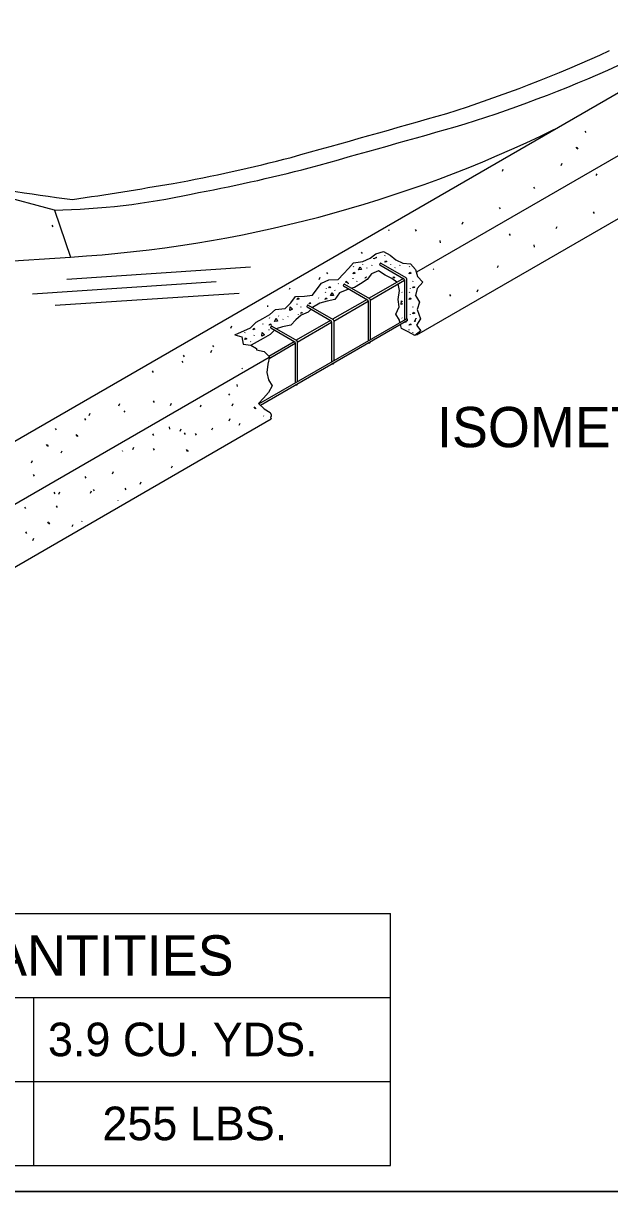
# Model space of a CAD drawing. Extents: x 1007 to 1035.5, y 1000.5 to 1021.5.
# Drawn here: x 1028.11 to 1031.6, y 1000.5 to 1007.45 of the extents above; entities that cross this region are included whole.
import ezdxf

# ---------------------------------------------------------------- set-up
doc = ezdxf.new("R2010")
doc.units = 0
for name, color, linetype in [('Level 1', 7, 'Continuous'), ('Level 10', 7, 'Continuous'), ('Level 11', 7, 'Continuous')]:
    doc.layers.add(name, color=color, linetype=linetype)

msp = doc.modelspace()

# ---------------------------------------------------------------- linework, layer by layer
at = {"layer": 'Level 1'}
for p, q in [((1026.56, 1004.1004), (1033.9212, 1008.3504)), ((1030.4565, 1005.9751), (1032.8387, 1007.3504)), ((1030.4565, 1005.6), (1032.7983, 1006.952)), ((1031.4572, 1006.8134), (1031.4631, 1006.8045)), ((1031.4045, 1006.7182), (1031.4104, 1006.7093)), ((1031.4104, 1006.7148), (1031.4163, 1006.7059)), ((1031.3172, 1006.6084), (1031.3231, 1006.6218)), ((1030.9664, 1006.5744), (1030.9717, 1006.5863)), ((1031.5256, 1006.5483), (1031.53, 1006.5583)), ((1028.2989, 1006.3434), (1027.6377, 1006.5206)), ((1031.1514, 1006.4797), (1031.1573, 1006.4708)), ((1028.2989, 1006.3434), (1028.3953, 1006.0636)), ((1030.9468, 1006.3586), (1030.9527, 1006.3497)), ((1030.7267, 1006.2592), (1030.7326, 1006.2725)), ((1031.5059, 1006.3325), (1031.5118, 1006.3236)), ((1028.2848, 1006.253), (1028.2907, 1006.2441)), ((1030.2903, 1006.2215), (1030.2929, 1006.2273)), ((1030.448, 1006.2272), (1030.4539, 1006.2183)), ((1031.0072, 1006.2011), (1031.0131, 1006.1923)), ((1031.2858, 1006.2331), (1031.2918, 1006.2464)), ((1030.5945, 1006.1613), (1030.596, 1006.148)), ((1031.1537, 1006.1353), (1031.1552, 1006.1219)), ((1027.3015, 1005.9911), (1028.3958, 1006.0638)), ((1030.1246, 1006.0928), (1030.1305, 1006.0838)), ((1030.266, 1006.0714), (1030.2675, 1006.0748)), ((1028.3726, 1005.9326), (1029.4668, 1006.0053)), ((1030.0803, 1006.0057), (1030.0818, 1006.009)), ((1030.133, 1006.0206), (1030.1344, 1006.0184)), ((1030.1593, 1005.9972), (1030.1608, 1006.0005)), ((1030.1893, 1006.0133), (1030.1908, 1006.0167)), ((1030.237, 1006.0168), (1030.3796, 1005.9344)), ((1030.243, 1006.0272), (1030.3918, 1005.9413)), ((1030.2997, 1006.0206), (1030.3011, 1006.0184)), ((1030.3266, 1005.9986), (1030.3274, 1006.0005)), ((1030.3559, 1006.0133), (1030.3574, 1006.0167)), ((1030.4137, 1006.0057), (1030.4152, 1006.009)), ((1030.5514, 1005.9922), (1030.5517, 1005.9918)), ((1030.5541, 1005.9938), (1030.5576, 1005.9885)), ((1030.9365, 1006.0008), (1030.9424, 1006.0141)), ((1029.8754, 1005.9308), (1029.8813, 1005.9442)), ((1029.9199, 1005.9716), (1029.9258, 1005.9628)), ((1030.0763, 1005.9379), (1030.0767, 1005.9347)), ((1030.3768, 1005.9361), (1030.1723, 1005.818)), ((1030.1783, 1005.8076), (1030.383, 1005.9258)), ((1030.383, 1005.9286), (1030.383, 1005.6896)), ((1030.3948, 1005.9357), (1030.3948, 1005.9317)), ((1030.3948, 1005.9317), (1030.3948, 1005.6964)), ((1028.1681, 1005.8449), (1029.2623, 1005.9177)), ((1029.6998, 1005.8723), (1029.7035, 1005.8806)), ((1029.9137, 1005.8525), (1029.9152, 1005.8558)), ((1029.9165, 1005.8769), (1029.9179, 1005.8747)), ((1029.9663, 1005.8675), (1029.9678, 1005.8653)), ((1029.9889, 1005.9032), (1029.9904, 1005.9065)), ((1030.0205, 1005.8918), (1030.1631, 1005.8094)), ((1030.0265, 1005.9022), (1030.1753, 1005.8163)), ((1030.0993, 1005.9183), (1030.1008, 1005.9217)), ((1030.3685, 1005.8553), (1030.3699, 1005.853)), ((1030.4137, 1005.8525), (1030.4152, 1005.8558)), ((1030.4165, 1005.8769), (1030.4179, 1005.8747)), ((1030.4327, 1005.9183), (1030.4342, 1005.9217)), ((1030.8166, 1005.857), (1030.8225, 1005.8703)), ((1028.3044, 1005.7768), (1029.3987, 1005.8495)), ((1029.7429, 1005.7848), (1029.7433, 1005.7815)), ((1029.8723, 1005.8203), (1029.8737, 1005.8181)), ((1030.1603, 1005.8111), (1029.9558, 1005.693)), ((1029.9618, 1005.6826), (1030.1663, 1005.8006)), ((1030.1663, 1005.8037), (1030.1663, 1005.5644)), ((1030.1783, 1005.8107), (1030.1783, 1005.8067)), ((1030.1783, 1005.8067), (1030.1783, 1005.5714)), ((1030.6509, 1005.8397), (1030.6568, 1005.8308)), ((1029.5678, 1005.7743), (1029.5686, 1005.7668)), ((1029.633, 1005.7143), (1029.6344, 1005.7121)), ((1029.7498, 1005.7238), (1029.7513, 1005.7215)), ((1029.766, 1005.7652), (1029.7675, 1005.7685)), ((1029.804, 1005.7668), (1029.9466, 1005.6844)), ((1029.81, 1005.7772), (1029.9588, 1005.6913)), ((1030.4165, 1005.7238), (1030.4179, 1005.7215)), ((1030.4327, 1005.7652), (1030.4342, 1005.7685)), ((1029.3505, 1005.6398), (1029.3564, 1005.6532)), ((1029.5171, 1005.1896), (1030.3948, 1005.6964)), ((1030.4011, 1005.6861), (1029.5258, 1005.1808)), ((1029.5389, 1005.6672), (1029.5403, 1005.6649)), ((1029.5803, 1005.6993), (1029.5818, 1005.7027)), ((1029.5935, 1005.6522), (1029.7423, 1005.5663)), ((1029.6593, 1005.6908), (1029.6608, 1005.6942)), ((1029.6893, 1005.7071), (1029.6908, 1005.7104)), ((1029.9438, 1005.6861), (1029.7393, 1005.568)), ((1029.7453, 1005.5576), (1029.9498, 1005.6756)), ((1029.9498, 1005.6787), (1029.9498, 1005.4394)), ((1029.9618, 1005.6857), (1029.9618, 1005.6817)), ((1029.9618, 1005.6817), (1029.9618, 1005.4464)), ((1030.3685, 1005.7021), (1030.3699, 1005.6998)), ((1030.3948, 1005.6825), (1030.3948, 1005.6804)), ((1029.4327, 1005.6121), (1029.4342, 1005.6154)), ((1029.4889, 1005.5968), (1029.4904, 1005.6002)), ((1029.5763, 1005.6317), (1029.5767, 1005.6283)), ((1029.5875, 1005.6418), (1029.7301, 1005.5594)), ((1030.4096, 1005.6317), (1030.41, 1005.6283)), ((1030.4327, 1005.6121), (1030.4342, 1005.6154)), ((1029.2307, 1005.4961), (1029.2366, 1005.5094)), ((1029.2406, 1005.5374), (1029.2465, 1005.5285)), ((1029.4663, 1005.5612), (1029.4678, 1005.559)), ((1029.5749, 1005.4731), (1029.7273, 1005.5611)), ((1029.5771, 1005.4605), (1029.7333, 1005.5506)), ((1029.7333, 1005.5537), (1029.7333, 1005.3144)), ((1029.7453, 1005.5607), (1029.7453, 1005.5567)), ((1029.7453, 1005.5567), (1029.7453, 1005.3214)), ((1030.1783, 1005.5575), (1030.1783, 1005.5554)), ((1027.8571, 1004.4743), (1029.5787, 1005.4683)), ((1029.0572, 1005.444), (1029.0631, 1005.4351)), ((1029.065, 1005.4788), (1029.0709, 1005.4699)), ((1028.8816, 1005.3854), (1028.8875, 1005.3765)), ((1029.4157, 1005.4014), (1029.4185, 1005.3972)), ((1029.9618, 1005.4324), (1029.9618, 1005.4304)), ((1029.3857, 1005.3058), (1029.3872, 1005.2927)), ((1029.7453, 1005.3075), (1029.7453, 1005.3054)), ((1029.3348, 1005.2495), (1029.3407, 1005.2407)), ((1028.6825, 1005.1788), (1028.6884, 1005.1921)), ((1028.8878, 1005.2074), (1028.8938, 1005.1986)), ((1028.9909, 1005.1808), (1028.9968, 1005.1942)), ((1029.1684, 1005.1714), (1029.1738, 1005.1833)), ((1029.357, 1005.1779), (1029.3629, 1005.1913)), ((1029.4867, 1005.1714), (1029.4926, 1005.1626)), ((1029.4926, 1005.1681), (1029.4985, 1005.1592)), ((1027.8572, 1004.0993), (1029.5904, 1005.1)), ((1028.4791, 1005.1023), (1028.485, 1005.0934)), ((1028.5069, 1005.1202), (1028.5128, 1005.1335)), ((1028.7123, 1005.1488), (1028.7182, 1005.14)), ((1029.3397, 1005.0894), (1029.3456, 1005.1028)), ((1029.545, 1005.1182), (1029.546, 1005.1166)), ((1028.3035, 1005.0438), (1028.3094, 1005.0348)), ((1028.8588, 1005.083), (1028.8588, 1005.0825)), ((1028.9826, 1005.0523), (1028.9841, 1005.039)), ((1029.0486, 1005.0277), (1029.0545, 1005.041)), ((1029.2372, 1005.0342), (1029.2431, 1005.0475)), ((1029.3993, 1005.0618), (1029.4053, 1005.0751)), ((1028.2508, 1004.9485), (1028.2568, 1004.9396)), ((1028.4264, 1005.0071), (1028.4323, 1004.9982)), ((1028.4323, 1005.0038), (1028.4383, 1004.9948)), ((1028.8829, 1005.0104), (1028.8888, 1005.0015)), ((1029.0715, 1005.0169), (1029.0774, 1005.008)), ((1029.1363, 1005.013), (1029.1422, 1005.0042)), ((1028.2568, 1004.9452), (1028.2627, 1004.9363)), ((1028.3391, 1004.8973), (1028.345, 1004.9107)), ((1028.7032, 1004.9114), (1028.7054, 1004.9081)), ((1028.7653, 1004.9178), (1028.7713, 1004.9311)), ((1028.8881, 1004.9235), (1028.894, 1004.9146)), ((1029.0836, 1004.9178), (1029.0895, 1004.9089)), ((1029.0895, 1004.9144), (1029.0954, 1004.9055)), ((1028.1635, 1004.8388), (1028.1694, 1004.8521)), ((1028.9963, 1004.8081), (1029.0022, 1004.8214)), ((1028.1733, 1004.7686), (1028.1793, 1004.7598)), ((1028.4798, 1004.7568), (1028.4858, 1004.7478)), ((1028.6455, 1004.774), (1028.6514, 1004.7873)), ((1028.5134, 1004.6583), (1028.5193, 1004.6716)), ((1028.5302, 1004.6804), (1028.5361, 1004.6716)), ((1028.7188, 1004.6869), (1028.7247, 1004.6781)), ((1028.8088, 1004.7124), (1028.8148, 1004.7258)), ((1028.2964, 1004.6633), (1028.3023, 1004.6544)), ((1028.3248, 1004.6518), (1028.3308, 1004.6651)), ((1028.6767, 1004.6146), (1028.6769, 1004.6126)), ((1028.1214, 1004.5753), (1028.1273, 1004.5664)), ((1028.31, 1004.5818), (1028.3159, 1004.5729)), ((1028.2573, 1004.4866), (1028.2633, 1004.4777)), ((1028.2633, 1004.4833), (1028.2692, 1004.4743)), ((1028.4058, 1004.4588), (1028.4117, 1004.4721)), ((1028.4633, 1004.4887), (1028.4654, 1004.4934)), ((1028.1271, 1004.4268), (1028.133, 1004.4179)), ((1028.17, 1004.3768), (1028.1759, 1004.3902)), ((1025.3476, 1002.1561), (1030.2997, 1002.1561)), ((1030.2997, 1000.6561), (1030.2997, 1002.1561)), ((1025.3476, 1001.6561), (1030.2997, 1001.6561)), ((1028.176, 1001.1561), (1028.176, 1001.6561)), ((1025.3476, 1001.1561), (1030.2997, 1001.1561)), ((1028.176, 1000.6561), (1028.176, 1001.1561)), ((1025.3476, 1000.6561), (1030.2997, 1000.6561))]:
    msp.add_line(p, q, dxfattribs=at)
for points in [[(1029.3739, 1005.6001), (1029.4657, 1005.6418), (1029.4997, 1005.6757), (1029.5393, 1005.6983), (1029.5817, 1005.721), (1029.6156, 1005.7521), (1029.6722, 1005.7578), (1029.7061, 1005.7917), (1029.7343, 1005.8285), (1029.7881, 1005.8313), (1029.8362, 1005.837), (1029.8644, 1005.8738), (1029.8899, 1005.9078), (1029.9323, 1005.9275), (1029.9889, 1005.9303), (1030.02, 1005.9643), (1030.0511, 1005.9954), (1030.0794, 1006.0294), (1030.1359, 1006.0379), (1030.1783, 1006.0577), (1030.2123, 1006.0832), (1030.2576, 1006.0973), (1030.2972, 1006.0747), (1030.3311, 1006.0463), (1030.3735, 1006.0266), (1030.4188, 1006.0238), (1030.4498, 1005.9898), (1030.4612, 1005.9473), (1030.4923, 1005.9134), (1030.4583, 1005.8766), (1030.4498, 1005.8342), (1030.4725, 1005.7945), (1030.4583, 1005.7521), (1030.4782, 1005.6955), (1030.4555, 1005.6588), (1030.481, 1005.6248), (1030.4443, 1005.5965), (1030.4046, 1005.6191), (1030.365, 1005.6389), (1030.3596, 1005.6622)], [(1030.213, 1006.0638), (1030.2168, 1006.0599), (1030.201, 1006.0526)], [(1030.1093, 1005.9872), (1030.1193, 1006.006), (1030.1271, 1005.9886), (1030.1098, 1005.9872)], [(1030.2006, 1006.0525), (1030.2013, 1006.0573)], [(1030.2668, 1006.0326), (1030.2712, 1006.0418), (1030.2786, 1006.0363), (1030.2668, 1006.0326)], [(1030.3377, 1005.9135), (1030.3085, 1005.936), (1030.2688, 1005.9558), (1030.2293, 1005.9813), (1030.1868, 1005.9643), (1030.1614, 1005.9303), (1030.1218, 1005.9049), (1030.0851, 1005.8823), (1030.0695, 1005.8774)], [(1030.0778, 1005.9638), (1030.0822, 1005.9731), (1030.0896, 1005.9675), (1030.0778, 1005.9638)], [(1030.1485, 1005.9378), (1030.1528, 1005.9467), (1030.1568, 1005.9436)], [(1030.3165, 1005.9406), (1030.3194, 1005.9467), (1030.3268, 1005.9411), (1030.3196, 1005.9388)], [(1030.4111, 1005.9638), (1030.4155, 1005.9731), (1030.4229, 1005.9675), (1030.4111, 1005.9638)], [(1030.0538, 1005.8725), (1030.0398, 1005.8681), (1029.9973, 1005.8511), (1029.9691, 1005.8115), (1029.9238, 1005.8002), (1029.8786, 1005.7888), (1029.8356, 1005.7624)], [(1029.9334, 1005.8795), (1029.9378, 1005.8888), (1029.9453, 1005.8832), (1029.9334, 1005.8795)], [(1029.9427, 1005.834), (1029.9527, 1005.8528), (1029.9604, 1005.8355), (1029.9431, 1005.834)], [(1030.0354, 1005.9098), (1030.0369, 1005.9205), (1030.0502, 1005.9068), (1030.0438, 1005.9038)], [(1030.3567, 1005.6744), (1030.3538, 1005.687), (1030.3311, 1005.7238), (1030.3509, 1005.7663), (1030.3453, 1005.8115), (1030.3538, 1005.8653), (1030.3459, 1005.9043)], [(1030.4334, 1005.8795), (1030.4378, 1005.8888), (1030.4447, 1005.8836)], [(1030.4442, 1005.8828), (1030.4334, 1005.8795)], [(1029.7444, 1005.8107), (1029.7488, 1005.8199), (1029.7563, 1005.8144), (1029.7444, 1005.8107)], [(1029.8152, 1005.7848), (1029.8194, 1005.7935), (1029.8268, 1005.7879), (1029.8157, 1005.7845)], [(1029.9113, 1005.8112), (1029.9155, 1005.8199), (1029.9223, 1005.8149)], [(1030.3635, 1005.7811), (1030.3665, 1005.8023), (1030.3721, 1005.7965)], [(1030.3719, 1005.785), (1030.3639, 1005.7813)], [(1030.4111, 1005.8107), (1030.4155, 1005.8199), (1030.4229, 1005.8144), (1030.4111, 1005.8107)], [(1030.4427, 1005.834), (1030.4433, 1005.8353)], [(1030.4437, 1005.8341), (1030.4431, 1005.834)], [(1029.8283, 1005.7527), (1029.8108, 1005.7351), (1029.7683, 1005.7182), (1029.7372, 1005.6898), (1029.7061, 1005.6588), (1029.658, 1005.6474), (1029.6196, 1005.6372)], [(1029.7006, 1005.7462), (1029.7036, 1005.7673), (1029.7168, 1005.7537), (1029.701, 1005.7463)], [(1029.7668, 1005.7266), (1029.7712, 1005.7356), (1029.7758, 1005.7321)], [(1030.4334, 1005.7263), (1030.4378, 1005.7356), (1030.4453, 1005.73), (1030.4334, 1005.7263)], [(1029.5778, 1005.6576), (1029.5822, 1005.6668), (1029.5894, 1005.6613)], [(1029.5889, 1005.6611), (1029.5778, 1005.6576)], [(1029.589, 1005.6611), (1029.5889, 1005.6611)], [(1029.6093, 1005.6808), (1029.6193, 1005.6998), (1029.6271, 1005.6823), (1029.6098, 1005.6808)], [(1030.4111, 1005.6576), (1030.4155, 1005.6668), (1030.4229, 1005.6613), (1030.4111, 1005.6576)], [(1030.4427, 1005.6808), (1030.4527, 1005.6998), (1030.4539, 1005.697)], [(1030.4509, 1005.6815), (1030.4431, 1005.6808)], [(1029.3739, 1005.6001), (1029.4148, 1005.588), (1029.4233, 1005.5455), (1029.4685, 1005.5398), (1029.5025, 1005.519)], [(1029.4334, 1005.5732), (1029.4378, 1005.5824), (1029.4453, 1005.5769), (1029.4334, 1005.5732)], [(1029.6093, 1005.6292), (1029.5845, 1005.6021), (1029.5421, 1005.5795), (1029.4706, 1005.5386)], [(1029.4816, 1005.6311), (1029.4861, 1005.6403), (1029.4934, 1005.6348), (1029.4816, 1005.6311)], [(1029.5339, 1005.5931), (1029.5369, 1005.6142), (1029.5502, 1005.6005), (1029.5343, 1005.5932)], [(1029.5025, 1005.519), (1029.5025, 1005.5116), (1029.5478, 1005.5003), (1029.5788, 1005.4692), (1029.5703, 1005.4267), (1029.5647, 1005.3758), (1029.5732, 1005.3333), (1029.5958, 1005.2965), (1029.5732, 1005.2569), (1029.5449, 1005.223), (1029.5138, 1005.1918), (1029.5478, 1005.1607), (1029.5845, 1005.1381), (1029.589, 1005.1244)], [(1029.589, 1005.1244), (1029.5906, 1005.1152), (1029.5863, 1005.1104), (1029.5904, 1005.1)]]:
    msp.add_lwpolyline(points, dxfattribs=at)
for centre, radius, start, end in [((1028.1595, 1014.7827), 8.2446, 287.47677, 294.70169), ((1028.2677, 1014.7202), 8.2446, 287.47677, 294.70169), ((998.0002, 1120.8002), 118.4654, 285.524872, 285.990808), ((998.1085, 1120.7377), 118.4654, 285.524872, 285.990808), ((1027.9282, 1013.6781), 7.6286, 273.51397, 296.04285), ((1027.2049, 1016.2908), 9.9537, 280.42229, 284.56662), ((1027.3131, 1016.2283), 9.9537, 280.42229, 284.56662), ((1031.6464, 1030.7748), 24.5833, 260.61496, 262.42835), ((1022.2011, 1047.239), 41.3021, 278.64206, 279.48262), ((1028.2285, 1010.471), 4.1282, 270.97739, 282.38295), ((1030.2445, 1006.0193), 0.00903, 119.95867, 180), ((1030.2385, 1006.0193), 0.003, 180, 246.31922), ((1030.2415, 1006.0246), 0.003, 57.46636, 120.25644), ((1030.3768, 1005.9326), 0.003, 60.00492, 121.49964), ((1030.3737, 1005.9274), 0.00903, 0, 59.83994), ((1030.3762, 1005.9285), 0.00678, 0, 59.93142), ((1030.3881, 1005.9356), 0.00678, 0, 59.78868), ((1030.028, 1005.8943), 0.00903, 119.95867, 180), ((1030.022, 1005.8943), 0.003, 180, 248.6643), ((1030.025, 1005.8996), 0.003, 51.92392, 120.25644), ((1030.1595, 1005.8037), 0.00678, 0, 59.93142), ((1030.1716, 1005.8106), 0.00678, 0, 59.78868), ((1029.8115, 1005.7693), 0.00903, 119.95867, 180), ((1029.8055, 1005.7693), 0.003, 180, 244.26097), ((1029.8085, 1005.7746), 0.003, 50.22358, 120.25644), ((1029.595, 1005.6443), 0.00903, 119.95867, 180), ((1029.589, 1005.6443), 0.003, 180, 252.07991), ((1029.592, 1005.6496), 0.003, 48.28978, 120.25644), ((1029.943, 1005.6787), 0.00678, 0, 59.93142), ((1029.9551, 1005.6856), 0.00678, 0, 59.78868), ((1030.3888, 1005.6859), 0.00903, 251.5821, 299.82007), ((1030.3918, 1005.6808), 0.003, 299.91921, 353.79357), ((1030.3963, 1005.6938), 0.003, 60.00492, 120.60929), ((1030.3933, 1005.6886), 0.00903, 0, 59.83994), ((1030.3994, 1005.6886), 0.003, 302.67823, 0), ((1029.7265, 1005.5537), 0.00678, 0, 59.93142), ((1029.7386, 1005.5606), 0.00678, 0, 59.78868), ((1030.1723, 1005.5609), 0.00903, 251.65074, 299.82007), ((1030.1723, 1005.5609), 0.00903, 251.76679, 299.82007), ((1030.1753, 1005.5558), 0.003, 299.91921, 353.79357), ((1029.9558, 1005.4359), 0.00903, 251.70874, 299.82007), ((1029.9588, 1005.4307), 0.003, 299.91921, 353.79357), ((1029.7393, 1005.3109), 0.00903, 251.76679, 299.82007), ((1029.7423, 1005.3058), 0.003, 299.91921, 353.79357)]:
    msp.add_arc(centre, radius, start, end, dxfattribs=at)
at = {"layer": 'Level 10'}
msp.add_line((1035.53, 1000.5), (1007.03, 1000.5), dxfattribs=at)
at = {"layer": 'Level 11'}
msp.add_lwpolyline([(1007, 1000.5), (1035.5, 1000.5), (1035.5, 1021.5), (1007, 1021.5)], close=True, dxfattribs=at)

# ---------------------------------------------------------------- texts
at = {"layer": 'Level 1'}
for s, height, p in [('ISOMETRIC VIEW', 0.24, (1030.5769, 1004.9314)), ('APPROX. QUANTITIES', 0.24, (1025.9244, 1001.7861)), ('3.9 CU. YDS.', 0.2, (1028.2607, 1001.3061)), ('255 LBS.', 0.2, (1028.5851, 1000.8061))]:
    msp.add_text(s, height=height, dxfattribs=at).set_placement(p)

doc.saveas('drawing.dxf')
